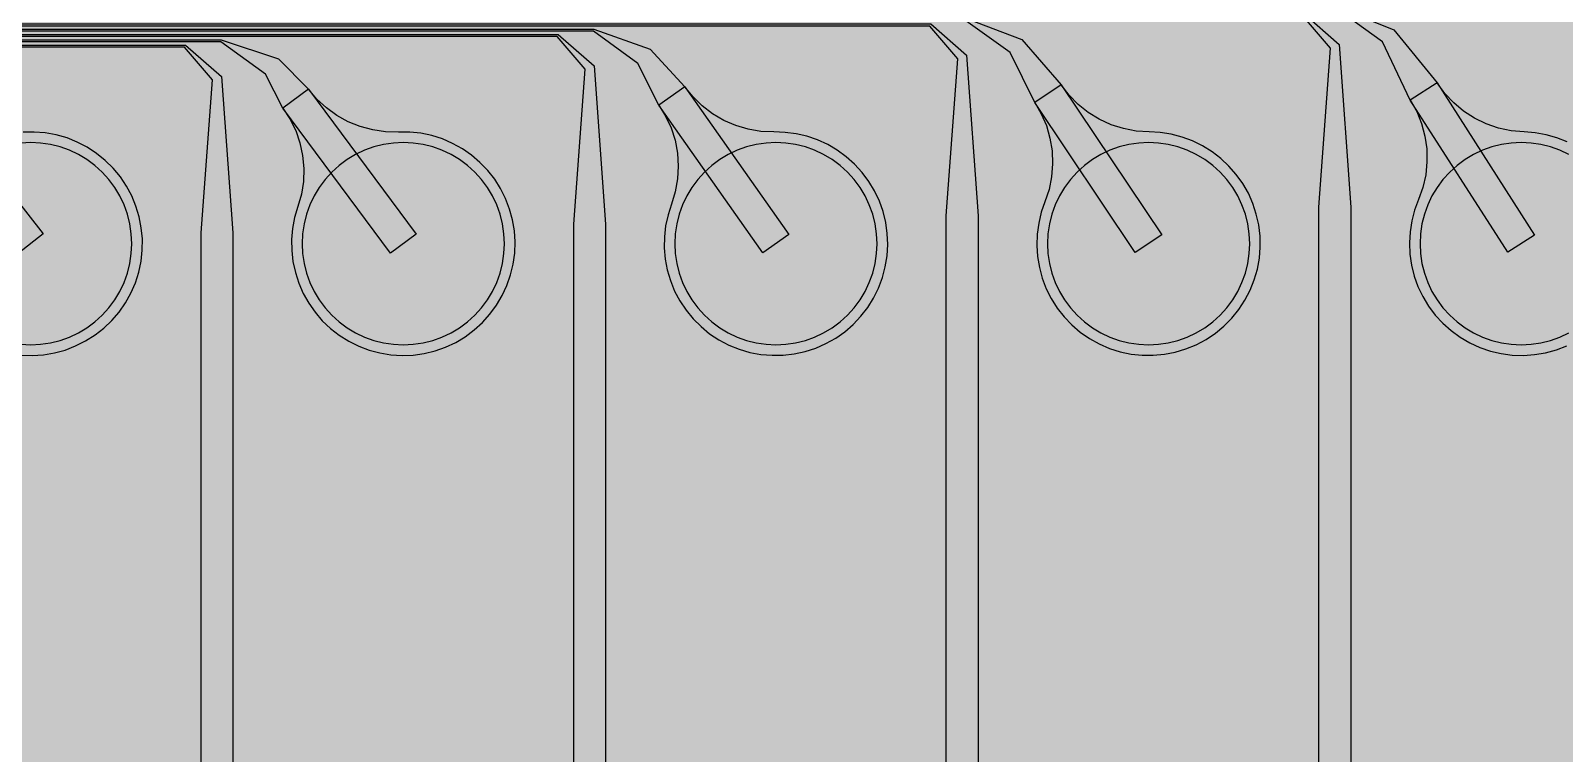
# Model space of a CAD drawing. Header units: metres. Extents: x -7240 to 10960, y -29667 to 1823.
# Drawn here: x -2627 to -1187, y -24631 to -23952 of the extents above; entities that cross this region are included whole.
import ezdxf

# ---------------------------------------------------------------- set-up
doc = ezdxf.new("R2010")
doc.units = ezdxf.units.M
for name, color, linetype in [('Metal1', 4, 'CONTINUOUS'), ('Polyimide', 7, 'CONTINUOUS'), ('Polyimide_Negative', 5, 'CONTINUOUS')]:
    doc.layers.add(name, color=color, linetype=linetype)

msp = doc.modelspace()

# ---------------------------------------------------------------- hatches: boundary and pattern name
at = {"layer": 'Polyimide'}
msp.add_hatch(color=7, dxfattribs=at).paths.add_polyline_path([(4088.5, -11806.9), (4098.7, -11851.2), (4115.6, -11893.5), (4138.6, -11932.7), (4167.4, -11968), (4201.1, -11998.5), (4239, -12023.6), (4280.3, -12042.7), (4349.2, -12073.7), (4413.2, -12113.8), (4471.3, -12162), (4522.3, -12217.7), (4565.4, -12279.7), (4599.7, -12346.9), (4624.7, -12418.2), (4639.9, -12492.2), (4645, -12567.5), (4639.9, -12642.8), (4624.7, -12716.8), (4599.7, -12788.1), (4565.4, -12855.3), (4522.3, -12917.3), (4471.3, -12973), (4413.2, -13021.2), (4349.2, -13061.3), (4280.3, -13092.3), (4239, -13111.4), (4201.1, -13136.5), (4167.4, -13167), (4138.6, -13202.3), (4115.6, -13241.5), (4098.7, -13283.8), (4088.5, -13328.1), (4085, -13373.5), (4085, -13567.5), (4099.4, -13861.6), (4142.6, -14152.8), (4214.2, -14438.4), (4313.4, -14715.5), (4439.2, -14981.7), (4590.6, -15234.2), (4766, -15470.7), (4963.7, -15688.8), (5181.8, -15886.5), (5418.3, -16061.9), (5670.8, -16213.3), (5936.9, -16339.1), (6214.1, -16438.3), (6499.7, -16509.9), (6790.9, -16553.1), (7085, -16567.5), (9960.4, -16567.5), (10038.8, -16571.4), (10116.4, -16582.9), (10192.6, -16601.9), (10266.5, -16628.4), (10337.5, -16662), (10404.8, -16702.3), (10467.9, -16749.1), (10526.1, -16801.8), (10578.8, -16860), (10625.6, -16923), (10665.9, -16990.4), (10699.5, -17061.4), (10725.9, -17135.3), (10745, -17211.4), (10756.5, -17289.1), (10760.4, -17367.5), (10760.4, -21957.3), (10721.6, -22012.9), (10686, -22070.6), (10653.6, -22130.1), (10624.5, -22191.4), (10598.9, -22254.2), (10576.8, -22318.2), (10558.3, -22383.5), (10543.4, -22449.6), (10532.2, -22516.5), (10524.7, -22583.8), (10521, -22651.5), (10521, -22719.3), (10524.7, -22787), (10532.2, -22854.4), (10543.4, -22921.2), (10558.3, -22987.4), (10576.8, -23052.6), (10598.9, -23116.7), (10624.5, -23179.5), (10653.6, -23240.7), (10686, -23300.3), (10721.6, -23357.9), (10760.4, -23413.5), (10760.4, -28667.5), (10756.5, -28745.9), (10745, -28823.6), (10725.9, -28899.7), (10699.5, -28973.6), (10665.9, -29044.6), (10625.6, -29112), (10578.8, -29175), (10526.1, -29233.2), (10467.9, -29285.9), (10404.8, -29332.7), (10337.5, -29373), (10266.5, -29406.6), (10192.6, -29433.1), (10116.4, -29452.1), (10038.8, -29463.6), (9960.4, -29467.5), (-6239.6, -29467.5), (-6318, -29463.6), (-6395.7, -29452.1), (-6471.9, -29433.1), (-6545.8, -29406.6), (-6616.7, -29373), (-6684.1, -29332.7), (-6747.1, -29285.9), (-6805.3, -29233.2), (-6858, -29175), (-6904.8, -29112), (-6945.2, -29044.6), (-6978.7, -28973.6), (-7005.2, -28899.7), (-7024.3, -28823.6), (-7035.8, -28745.9), (-7039.6, -28667.5), (-7039.6, -23426.3), (-6999.4, -23370.1), (-6962.3, -23311.6), (-6928.7, -23251.2), (-6898.5, -23189), (-6871.8, -23125.1), (-6848.8, -23059.9), (-6829.5, -22993.4), (-6814, -22926), (-6802.4, -22857.8), (-6794.6, -22789.1), (-6790.7, -22720), (-6790.7, -22650.8), (-6794.6, -22581.8), (-6802.4, -22513), (-6814, -22444.8), (-6829.5, -22377.4), (-6848.8, -22311), (-6871.8, -22245.7), (-6898.5, -22181.9), (-6928.7, -22119.7), (-6962.3, -22059.2), (-6999.4, -22000.8), (-7039.6, -21944.5), (-7039.6, -17367.5), (-7035.8, -17289.1), (-7024.3, -17211.4), (-7005.2, -17135.3), (-6978.7, -17061.4), (-6945.2, -16990.4), (-6904.8, -16923), (-6858, -16860), (-6805.3, -16801.8), (-6747.1, -16749.1), (-6684.1, -16702.3), (-6616.7, -16662), (-6545.8, -16628.4), (-6471.9, -16601.9), (-6395.7, -16582.9), (-6318, -16571.4), (-6239.6, -16567.5), (-3334, -16567.5), (-3039.9, -16553.1), (-2748.7, -16509.9), (-2463.1, -16438.3), (-2185.9, -16339.1), (-1919.8, -16213.3), (-1667.3, -16061.9), (-1430.8, -15886.5), (-1212.7, -15688.8), (-1015, -15470.7), (-839.6, -15234.2), (-688.2, -14981.7), (-562.4, -14715.5), (-463.2, -14438.4), (-391.6, -14152.8), (-348.4, -13861.6), (-334, -13567.5), (-334, -13373.5), (-337.5, -13328.1), (-347.7, -13283.8), (-364.6, -13241.5), (-387.6, -13202.3), (-416.4, -13167), (-450.1, -13136.5), (-488, -13111.4), (-529.3, -13092.3), (-529.3, -13092.3), (-598.2, -13061.3), (-662.2, -13021.2), (-720.3, -12973), (-771.3, -12917.3), (-814.4, -12855.3), (-848.7, -12788.1), (-873.7, -12716.8), (-888.9, -12642.8), (-894, -12567.5), (-888.9, -12492.2), (-873.7, -12418.2), (-848.7, -12346.9), (-814.4, -12279.7), (-771.3, -12217.7), (-720.3, -12162), (-662.2, -12113.8), (-598.2, -12073.7), (-529.3, -12042.7), (-488, -12023.6), (-450.1, -11998.5), (-416.4, -11968), (-387.6, -11932.7), (-364.6, -11893.5), (-347.7, -11851.2), (-337.5, -11806.9), (-334, -11761.5), (-334, -11074.3), (-337.5, -11028.9), (-347.7, -10984.6), (-364.6, -10942.4), (-387.6, -10903.1), (-416.4, -10867.8), (-450.1, -10837.3), (-488, -10812.2), (-529.3, -10793.2), (-529.3, -10793.2), (-598.2, -10762.1), (-662.2, -10722.1), (-720.3, -10673.8), (-771.3, -10618.1), (-814.4, -10556.1), (-848.7, -10488.9), (-873.7, -10417.6), (-888.9, -10343.7), (-894, -10268.3), (-888.9, -10193), (-873.7, -10119), (-848.7, -10047.8), (-814.4, -9980.5), (-771.3, -9918.5), (-720.3, -9862.9), (-662.2, -9814.6), (-598.2, -9774.6), (-529.3, -9743.5), (-488, -9724.5), (-450.1, -9699.4), (-416.4, -9668.8), (-387.6, -9633.5), (-364.6, -9594.3), (-347.7, -9552), (-337.5, -9507.7), (-334, -9462.4), (-334, -8775.1), (-337.5, -8729.8), (-347.7, -8685.5), (-364.6, -8643.2), (-387.6, -8604), (-416.4, -8568.7), (-450.1, -8538.1), (-488, -8513), (-529.3, -8494), (-529.3, -8494), (-598.2, -8462.9), (-662.2, -8422.9), (-720.3, -8374.6), (-771.3, -8319), (-814.4, -8257), (-848.7, -8189.7), (-873.7, -8118.5), (-888.9, -8044.5), (-894, -7969.2), (-888.9, -7893.8), (-873.7, -7819.9), (-848.7, -7748.6), (-814.4, -7681.4), (-771.3, -7619.4), (-720.3, -7563.7), (-662.2, -7515.4), (-598.2, -7475.4), (-529.3, -7444.3), (-529.3, -7444.3), (-488, -7425.3), (-450.1, -7400.2), (-416.4, -7369.7), (-387.6, -7334.4), (-364.6, -7295.1), (-347.7, -7252.9), (-337.5, -7208.6), (-334, -7163.2), (-334, -6476), (-337.5, -6430.6), (-347.7, -6386.3), (-364.6, -6344), (-387.6, -6304.8), (-416.4, -6269.5), (-450.1, -6239), (-488, -6213.9), (-529.3, -6194.8), (-529.3, -6194.8), (-598.2, -6163.8), (-662.2, -6123.7), (-720.3, -6075.5), (-771.3, -6019.8), (-814.4, -5957.8), (-848.7, -5890.6), (-873.7, -5819.3), (-888.9, -5745.3), (-894, -5670), (-888.9, -5594.7), (-873.7, -5520.7), (-848.7, -5449.4), (-814.4, -5382.2), (-771.3, -5320.2), (-720.3, -5264.5), (-662.2, -5216.3), (-598.2, -5176.2), (-529.3, -5145.2), (-529.3, -5145.2), (-488, -5126.1), (-450.1, -5101), (-416.4, -5070.5), (-387.6, -5035.2), (-364.6, -4996), (-347.7, -4953.7), (-337.5, -4909.4), (-334, -4864), (-334, 380), (-334, 1522.5), (-289, 1522.5), (-288.8, 1515.6), (-288.1, 1508.8), (-287, 1502), (-285.4, 1495.3), (-283.4, 1488.7), (-281, 1482.3), (-278.2, 1476.1), (-274.9, 1470), (-271.3, 1464.2), (-267.3, 1458.6), (-262.9, 1453.3), (-258.2, 1448.3), (-253.2, 1443.6), (-247.9, 1439.2), (-242.3, 1435.2), (-236.5, 1431.6), (-230.4, 1428.3), (-224.2, 1425.5), (-217.8, 1423.1), (-211.2, 1421.1), (-204.5, 1419.5), (-197.7, 1418.4), (-190.9, 1417.7), (-184, 1417.5), (-177.1, 1417.7), (-170.3, 1418.4), (-163.5, 1419.5), (-156.8, 1421.1), (-150.2, 1423.1), (-143.8, 1425.5), (-137.6, 1428.3), (-131.5, 1431.6), (-125.7, 1435.2), (-120.1, 1439.2), (-114.8, 1443.6), (-109.8, 1448.3), (-105.1, 1453.3), (-100.7, 1458.6), (-96.7, 1464.2), (-93.1, 1470), (-89.8, 1476.1), (-87, 1482.3), (-84.6, 1488.7), (-82.6, 1495.3), (-81, 1502), (-79.9, 1508.8), (-79.2, 1515.6), (-79, 1522.5), (1786, 1522.5), (3835, 1522.5), (3835.2, 1529), (3835.9, 1535.6), (3836.9, 1542), (3838.4, 1548.4), (3840.3, 1554.6), (3842.6, 1560.8), (3845.3, 1566.7), (3848.4, 1572.5), (3851.9, 1578.1), (3855.7, 1583.4), (3859.8, 1588.4), (3864.3, 1593.2), (3869.1, 1597.7), (3874.1, 1601.8), (3879.4, 1605.6), (3885, 1609.1), (3890.8, 1612.2), (3896.7, 1614.9), (3902.9, 1617.2), (3909.1, 1619.1), (3915.5, 1620.6), (3921.9, 1621.6), (3928.5, 1622.3), (3935, 1622.5), (3941.5, 1622.3), (3948.1, 1621.6), (3954.5, 1620.6), (3960.9, 1619.1), (3967.1, 1617.2), (3973.3, 1614.9), (3979.2, 1612.2), (3985, 1609.1), (3990.6, 1605.6), (3995.9, 1601.8), (4000.9, 1597.7), (4005.7, 1593.2), (4010.2, 1588.4), (4014.3, 1583.4), (4018.1, 1578.1), (4021.6, 1572.5), (4024.7, 1566.7), (4027.4, 1560.8), (4029.7, 1554.6), (4031.6, 1548.4), (4033.1, 1542), (4034.1, 1535.6), (4034.8, 1529), (4035, 1522.5), (4085, 1522.5), (4085, 380), (4085, 330), (4085, -4864), (4088.5, -4909.4), (4098.7, -4953.7), (4115.6, -4996), (4138.6, -5035.2), (4167.4, -5070.5), (4201.1, -5101), (4239, -5126.1), (4280.3, -5145.2), (4280.3, -5145.2), (4349.2, -5176.2), (4413.2, -5216.3), (4471.3, -5264.5), (4522.3, -5320.2), (4565.4, -5382.2), (4599.7, -5449.4), (4624.7, -5520.7), (4639.9, -5594.7), (4645, -5670), (4639.9, -5745.3), (4624.7, -5819.3), (4599.7, -5890.6), (4565.4, -5957.8), (4522.3, -6019.8), (4471.3, -6075.5), (4413.2, -6123.7), (4349.2, -6163.8), (4280.3, -6194.8), (4239, -6213.9), (4201.1, -6239), (4167.4, -6269.5), (4138.6, -6304.8), (4115.6, -6344), (4098.7, -6386.3), (4088.5, -6430.6), (4085, -6476), (4085, -11761.5), (4088.5, -11806.9)])

# ---------------------------------------------------------------- linework, layer by layer
at = {"layer": 'Metal1'}
for points in [[(1338.9, -18191.7), (1338.9, -25177.9), (1308.3, -25208.5), (-5837.5, -25208.5), (-5868.1, -25177.9), (-5868.1, -23961.6), (-5837.5, -23931), (-1398.1, -23931), (-1346.9, -23951.7), (-1306, -24001.5), (-1214.5, -24144.4), (-1239.8, -24160.6), (-1331.3, -24017.7), (-1357.4, -23962.9), (-1398.6, -23933), (-5836.7, -23933), (-5866.1, -23962.4), (-5866.1, -25177.1), (-5836.7, -25206.5), (1307.5, -25206.5), (1336.9, -25177.1), (1336.9, -18191.7)], [(1333.9, -18191.7), (1333.9, -25172.9), (1303.3, -25203.5), (-5832.5, -25203.5), (-5863.1, -25172.9), (-5863.1, -23966.6), (-5832.5, -23936), (-1431.7, -23936), (-1398.1, -23965.3), (-1387.1, -24118.2), (-1387.1, -24892.5), (-1417.1, -24892.5), (-1417.1, -24118.2), (-1406.2, -23968.7), (-1432.5, -23938), (-5831.7, -23938), (-5861.1, -23967.4), (-5861.1, -25172.1), (-5831.7, -25201.5), (1302.5, -25201.5), (1331.9, -25172.1), (1331.9, -18191.7)], [(1328.9, -18191.7), (1328.9, -25167.9), (1298.3, -25198.5), (-5827.5, -25198.5), (-5858.1, -25167.9), (-5858.1, -23971.6), (-5827.5, -23941), (-1748.1, -23941), (-1696.1, -23960.8), (-1659.2, -24003.2), (-1564.7, -24144.1), (-1589.6, -24160.9), (-1684.1, -24019.9), (-1707.1, -23973), (-1748.6, -23943), (-5826.7, -23943), (-5856.1, -23972.4), (-5856.1, -25167.1), (-5826.7, -25196.5), (1297.5, -25196.5), (1326.9, -25167.1), (1326.9, -18191.7)], [(1323.9, -18191.7), (1323.9, -25162.9), (1293.3, -25193.5), (-5822.5, -25193.5), (-5853.1, -25162.9), (-5853.1, -23976.6), (-5822.5, -23946), (-1781.7, -23946), (-1748, -23975.3), (-1737.1, -24126.2), (-1737.1, -24892.5), (-1767.1, -24892.5), (-1767.1, -24126.2), (-1756.2, -23978.7), (-1782.5, -23948), (-5821.7, -23948), (-5851.1, -23977.4), (-5851.1, -25162.1), (-5821.7, -25191.5), (1292.5, -25191.5), (1321.9, -25162.1), (1321.9, -18191.7)], [(1318.9, -18191.7), (1318.9, -25157.9), (1288.3, -25188.5), (-5817.5, -25188.5), (-5848.1, -25157.9), (-5848.1, -23981.6), (-5817.5, -23951), (-2098.1, -23951), (-2045.3, -23969.9), (-2012.6, -24005.1), (-1914.9, -24143.9), (-1939.4, -24161.1), (-2037.1, -24022.4), (-2056.9, -23983.2), (-2098.6, -23953), (-5816.7, -23953), (-5846.1, -23982.4), (-5846.1, -25157.1), (-5816.7, -25186.5), (1287.5, -25186.5), (1316.9, -25157.1), (1316.9, -18191.7)], [(1313.9, -18191.7), (1313.9, -25152.9), (1283.3, -25183.5), (-5812.5, -25183.5), (-5843.1, -25152.9), (-5843.1, -23986.6), (-5812.5, -23956), (-2131.7, -23956), (-2098, -23985.3), (-2087.1, -24134.2), (-2087.1, -24892.5), (-2117.1, -24892.5), (-2117.1, -24134.2), (-2106.3, -23988.7), (-2132.5, -23958), (-5811.7, -23958), (-5841.1, -23987.4), (-5841.1, -25152.1), (-5811.7, -25181.5), (1282.5, -25181.5), (1311.9, -25152.1), (1311.9, -18191.7)], [(1308.9, -18191.7), (1308.9, -25147.9), (1278.3, -25178.5), (-5807.5, -25178.5), (-5838.1, -25147.9), (-5838.1, -23991.6), (-5807.5, -23961), (-2448.1, -23961), (-2394.4, -23978.8), (-2366.1, -24007.2), (-2265.1, -24143.6), (-2289.2, -24161.4), (-2390.2, -24025.1), (-2406.6, -23993.4), (-2448.6, -23963), (-5806.7, -23963), (-5836.1, -23992.4), (-5836.1, -25147.1), (-5806.7, -25176.5), (1277.5, -25176.5), (1306.9, -25147.1), (1306.9, -18191.7)], [(1303.9, -18191.7), (1303.9, -25142.9), (1273.3, -25173.5), (-5802.5, -25173.5), (-5833.1, -25142.9), (-5833.1, -23996.6), (-5802.5, -23966), (-2481.7, -23966), (-2448, -23995.3), (-2437.1, -24142.2), (-2437.1, -24892.5), (-2467.1, -24892.5), (-2467.1, -24142.2), (-2456.3, -23998.7), (-2482.5, -23968), (-5801.7, -23968), (-5831.1, -23997.4), (-5831.1, -25142.1), (-5801.7, -25171.5), (1272.5, -25171.5), (1301.9, -25142.1), (1301.9, -18191.7)], [(1298.9, -18191.7), (1298.9, -25137.9), (1268.3, -25168.5), (-5797.5, -25168.5), (-5828.1, -25137.9), (-5828.1, -24001.6), (-5797.5, -23971), (-2798.1, -23971), (-2743.4, -23987.6), (-2719.9, -24009.6), (-2615.3, -24143.3), (-2638.9, -24161.7), (-2743.5, -24028.1), (-2756.3, -24003.6), (-2798.6, -23973), (-5796.7, -23973), (-5826.1, -24002.4), (-5826.1, -25137.1), (-5796.7, -25166.5), (1267.5, -25166.5), (1296.9, -25137.1), (1296.9, -18191.7)], [(-1183.8, -24056.9), (-1193.5, -24053), (-1203.6, -24050.2), (-1214, -24048.3), (-1224.4, -24047.5), (-1236.5, -24046.5), (-1248.5, -24044), (-1260, -24040), (-1270.9, -24034.7), (-1281.2, -24028), (-1290.5, -24020.2), (-1298.8, -24011.3), (-1306, -24001.5), (-1331.3, -24017.7), (-1331.3, -24017.7), (-1325.3, -24028.3), (-1320.8, -24039.6), (-1317.6, -24051.4), (-1315.8, -24063.4), (-1315.6, -24075.6), (-1316.8, -24087.7), (-1319.5, -24099.6), (-1323.6, -24111.1), (-1327.3, -24120.9), (-1329.9, -24131), (-1331.5, -24141.4), (-1332.1, -24151.8), (-1331.7, -24162.3), (-1330.2, -24172.7), (-1327.6, -24182.9), (-1324.1, -24192.7), (-1319.6, -24202.2), (-1314.2, -24211.2), (-1307.9, -24219.6), (-1300.8, -24227.3), (-1293, -24234.2), (-1284.5, -24240.4), (-1275.5, -24245.7), (-1266, -24250.1), (-1256, -24253.4), (-1245.8, -24255.8), (-1235.5, -24257.2), (-1225, -24257.5), (-1214.5, -24256.7), (-1204.2, -24255), (-1194.1, -24252.2), (-1184.3, -24248.4)], [(-2636, -24257.1), (-2625.6, -24257.5), (-2615.1, -24256.8), (-2604.8, -24255.1), (-2594.7, -24252.4), (-2584.9, -24248.6), (-2575.5, -24243.9), (-2566.6, -24238.3), (-2558.4, -24231.9), (-2550.8, -24224.6), (-2544, -24216.7), (-2538, -24208), (-2532.9, -24198.9), (-2528.8, -24189.3), (-2525.6, -24179.3), (-2523.4, -24169), (-2522.3, -24158.6), (-2522.2, -24148.1), (-2523.2, -24137.7), (-2525.2, -24127.4), (-2528.2, -24117.4), (-2532.2, -24107.7), (-2537.1, -24098.4), (-2542.9, -24089.7), (-2549.6, -24081.7), (-2557.1, -24074.3), (-2565.2, -24067.7), (-2574, -24061.9), (-2583.3, -24057.1), (-2593, -24053.2), (-2603.1, -24050.3), (-2613.4, -24048.4), (-2623.8, -24047.6), (-2634.3, -24047.7)]]:
    msp.add_lwpolyline(points, dxfattribs=at)
for points in [[(-2390.2, -24025.1), (-2383.6, -24035.3), (-2378.2, -24046.3), (-2374.3, -24057.8), (-2371.7, -24069.7), (-2370.6, -24081.8), (-2371, -24094), (-2372.9, -24106), (-2376.2, -24117.7), (-2379.2, -24127.8), (-2381.1, -24138.1), (-2382, -24148.5), (-2381.9, -24159), (-2380.8, -24169.4), (-2378.5, -24179.7), (-2375.3, -24189.6), (-2371.1, -24199.2), (-2366, -24208.4), (-2360, -24217), (-2353.2, -24224.9), (-2345.6, -24232.1), (-2337.3, -24238.6), (-2328.4, -24244.1), (-2319, -24248.8), (-2309.2, -24252.5), (-2299.1, -24255.2), (-2288.7, -24256.9), (-2278.3, -24257.5), (-2267.8, -24257.1), (-2257.4, -24255.6), (-2247.3, -24253.2), (-2237.4, -24249.7), (-2227.9, -24245.2), (-2218.9, -24239.9), (-2210.5, -24233.6), (-2202.7, -24226.6), (-2195.7, -24218.8), (-2189.5, -24210.3), (-2184.2, -24201.3), (-2179.8, -24191.8), (-2176.3, -24181.9), (-2173.9, -24171.7), (-2172.5, -24161.3), (-2172.1, -24150.9), (-2172.8, -24140.4), (-2174.5, -24130.1), (-2177.3, -24120), (-2181, -24110.2), (-2185.7, -24100.8), (-2191.3, -24091.9), (-2197.8, -24083.7), (-2205.1, -24076.1), (-2213, -24069.3), (-2221.6, -24063.4), (-2230.8, -24058.3), (-2240.4, -24054.1), (-2250.4, -24051), (-2260.7, -24048.8), (-2271.1, -24047.7), (-2281.6, -24047.6), (-2293.7, -24047.4), (-2305.8, -24045.7), (-2317.6, -24042.5), (-2328.9, -24037.9), (-2339.5, -24032), (-2349.4, -24024.9), (-2358.3, -24016.6), (-2366.1, -24007.2), (-2390.2, -24025.1)], [(-2037.1, -24022.4), (-2030.7, -24032.8), (-2025.6, -24043.8), (-2021.9, -24055.4), (-2019.7, -24067.4), (-2018.9, -24079.6), (-2019.6, -24091.7), (-2021.7, -24103.7), (-2025.3, -24115.4), (-2028.5, -24125.3), (-2030.8, -24135.6), (-2031.9, -24146), (-2032.1, -24156.5), (-2031.1, -24166.9), (-2029.2, -24177.2), (-2026.2, -24187.2), (-2022.3, -24197), (-2017.3, -24206.2), (-2011.5, -24214.9), (-2004.9, -24223), (-1997.5, -24230.4), (-1989.4, -24237.1), (-1980.6, -24242.8), (-1971.3, -24247.7), (-1961.6, -24251.7), (-1951.6, -24254.6), (-1941.3, -24256.5), (-1930.8, -24257.4), (-1920.4, -24257.3), (-1909.9, -24256.1), (-1899.7, -24253.9), (-1889.7, -24250.6), (-1880.1, -24246.4), (-1871, -24241.3), (-1862.5, -24235.2), (-1854.5, -24228.4), (-1847.3, -24220.7), (-1840.9, -24212.5), (-1835.4, -24203.6), (-1830.7, -24194.2), (-1827.1, -24184.4), (-1824.4, -24174.2), (-1822.7, -24163.9), (-1822.1, -24153.4), (-1822.6, -24142.9), (-1824, -24132.6), (-1826.5, -24122.4), (-1830, -24112.5), (-1834.5, -24103), (-1839.9, -24094), (-1846.2, -24085.6), (-1853.2, -24077.9), (-1861, -24070.9), (-1869.5, -24064.7), (-1878.5, -24059.4), (-1888, -24055), (-1898, -24051.6), (-1908.2, -24049.2), (-1918.5, -24047.9), (-1929, -24047.5), (-1941.2, -24047), (-1953.2, -24045), (-1964.9, -24041.6), (-1976.1, -24036.7), (-1986.6, -24030.5), (-1996.3, -24023.1), (-2005, -24014.6), (-2012.6, -24005.1), (-2037.1, -24022.4)], [(-1684.1, -24019.9), (-1678, -24030.4), (-1673.1, -24041.6), (-1669.7, -24053.3), (-1667.7, -24065.3), (-1667.2, -24077.5), (-1668.2, -24089.6), (-1670.6, -24101.6), (-1674.5, -24113.1), (-1677.9, -24123), (-1680.3, -24133.2), (-1681.7, -24143.6), (-1682.1, -24154.1), (-1681.4, -24164.5), (-1679.7, -24174.9), (-1677, -24185), (-1673.2, -24194.8), (-1668.5, -24204.1), (-1662.9, -24213), (-1656.5, -24221.3), (-1649.2, -24228.8), (-1641.3, -24235.6), (-1632.7, -24241.6), (-1623.5, -24246.7), (-1613.9, -24250.9), (-1603.9, -24254), (-1593.6, -24256.2), (-1583.2, -24257.3), (-1572.7, -24257.4), (-1562.3, -24256.4), (-1552, -24254.5), (-1542, -24251.4), (-1532.3, -24247.4), (-1523.1, -24242.5), (-1514.4, -24236.7), (-1506.3, -24230), (-1498.9, -24222.5), (-1492.3, -24214.4), (-1486.6, -24205.6), (-1481.7, -24196.3), (-1477.8, -24186.6), (-1474.9, -24176.5), (-1473, -24166.2), (-1472.2, -24155.8), (-1472.4, -24145.3), (-1473.6, -24134.9), (-1475.9, -24124.7), (-1479.2, -24114.7), (-1483.4, -24105.1), (-1488.6, -24096), (-1494.7, -24087.5), (-1501.6, -24079.6), (-1509.2, -24072.4), (-1517.5, -24066.1), (-1526.4, -24060.6), (-1535.8, -24056), (-1545.7, -24052.3), (-1555.8, -24049.7), (-1566.2, -24048.1), (-1576.6, -24047.5), (-1588.8, -24046.7), (-1600.8, -24044.4), (-1612.4, -24040.7), (-1623.4, -24035.6), (-1633.8, -24029.2), (-1643.3, -24021.6), (-1651.8, -24012.9), (-1659.2, -24003.2), (-1684.1, -24019.9)]]:
    msp.add_lwpolyline(points, close=True, dxfattribs=at)
at = {"layer": 'Polyimide_Negative'}
for points in [[(-2636.4, -24247), (-2627.1, -24247.5), (-2617.8, -24247), (-2608.6, -24245.7), (-2599.5, -24243.4), (-2590.8, -24240.3), (-2582.3, -24236.3), (-2574.3, -24231.5), (-2566.9, -24225.9), (-2559.9, -24219.7), (-2553.7, -24212.8), (-2548.1, -24205.3), (-2543.3, -24197.3), (-2539.4, -24188.9), (-2536.2, -24180.1), (-2534, -24171), (-2532.6, -24161.8), (-2532.1, -24152.5), (-2532.1, -24152.5), (-2532.6, -24143.2), (-2534, -24134), (-2536.2, -24124.9), (-2539.4, -24116.1), (-2543.3, -24107.7), (-2548.1, -24099.7), (-2553.7, -24092.2), (-2559.9, -24085.3), (-2566.9, -24079.1), (-2574.3, -24073.5), (-2582.3, -24068.7), (-2590.8, -24064.7), (-2599.5, -24061.6), (-2608.6, -24059.3), (-2617.8, -24058), (-2627.1, -24057.5), (-2636.4, -24058)], [(-1182.3, -24068.7), (-1190.8, -24064.7), (-1199.5, -24061.6), (-1208.6, -24059.3), (-1217.8, -24058), (-1227.1, -24057.5), (-1236.4, -24058), (-1245.7, -24059.3), (-1254.7, -24061.6), (-1263.5, -24064.7), (-1271.9, -24068.7), (-1279.9, -24073.5), (-1287.4, -24079.1), (-1294.3, -24085.3), (-1300.6, -24092.2), (-1306.1, -24099.7), (-1310.9, -24107.7), (-1314.9, -24116.1), (-1318, -24124.9), (-1320.3, -24134), (-1321.7, -24143.2), (-1322.1, -24152.5), (-1321.7, -24161.8), (-1320.3, -24171), (-1318, -24180.1), (-1314.9, -24188.9), (-1310.9, -24197.3), (-1306.1, -24205.3), (-1300.6, -24212.8), (-1294.3, -24219.7), (-1287.4, -24225.9), (-1279.9, -24231.5), (-1271.9, -24236.3), (-1263.5, -24240.3), (-1254.7, -24243.4), (-1245.7, -24245.7), (-1236.4, -24247), (-1227.1, -24247.5), (-1217.8, -24247), (-1208.6, -24245.7), (-1199.5, -24243.4), (-1190.8, -24240.3), (-1182.3, -24236.3)]]:
    msp.add_lwpolyline(points, dxfattribs=at)
for points in [[(-2182.1, -24152.5), (-2182.6, -24143.2), (-2184, -24134), (-2186.2, -24124.9), (-2189.4, -24116.1), (-2193.3, -24107.7), (-2198.1, -24099.7), (-2203.7, -24092.2), (-2209.9, -24085.3), (-2216.9, -24079.1), (-2224.3, -24073.5), (-2232.3, -24068.7), (-2240.8, -24064.7), (-2249.5, -24061.6), (-2258.6, -24059.3), (-2267.8, -24058), (-2277.1, -24057.5), (-2286.4, -24058), (-2295.7, -24059.3), (-2304.7, -24061.6), (-2313.5, -24064.7), (-2321.9, -24068.7), (-2329.9, -24073.5), (-2337.4, -24079.1), (-2344.3, -24085.3), (-2350.6, -24092.2), (-2356.1, -24099.7), (-2360.9, -24107.7), (-2364.9, -24116.1), (-2368, -24124.9), (-2370.3, -24134), (-2371.7, -24143.2), (-2372.1, -24152.5), (-2371.7, -24161.8), (-2370.3, -24171), (-2368, -24180.1), (-2364.9, -24188.9), (-2360.9, -24197.3), (-2356.1, -24205.3), (-2350.6, -24212.8), (-2344.3, -24219.7), (-2337.4, -24225.9), (-2329.9, -24231.5), (-2321.9, -24236.3), (-2313.5, -24240.3), (-2304.7, -24243.4), (-2295.7, -24245.7), (-2286.4, -24247), (-2277.1, -24247.5), (-2267.8, -24247), (-2258.6, -24245.7), (-2249.5, -24243.4), (-2240.8, -24240.3), (-2232.3, -24236.3), (-2224.3, -24231.5), (-2216.9, -24225.9), (-2209.9, -24219.7), (-2203.7, -24212.8), (-2198.1, -24205.3), (-2193.3, -24197.3), (-2189.4, -24188.9), (-2186.2, -24180.1), (-2184, -24171), (-2182.6, -24161.8), (-2182.1, -24152.5)], [(-1832.1, -24152.5), (-1832.6, -24143.2), (-1834, -24134), (-1836.2, -24124.9), (-1839.4, -24116.1), (-1843.3, -24107.7), (-1848.1, -24099.7), (-1853.7, -24092.2), (-1859.9, -24085.3), (-1866.9, -24079.1), (-1874.3, -24073.5), (-1882.3, -24068.7), (-1890.8, -24064.7), (-1899.5, -24061.6), (-1908.6, -24059.3), (-1917.8, -24058), (-1927.1, -24057.5), (-1936.4, -24058), (-1945.7, -24059.3), (-1954.7, -24061.6), (-1963.5, -24064.7), (-1971.9, -24068.7), (-1979.9, -24073.5), (-1987.4, -24079.1), (-1994.3, -24085.3), (-2000.6, -24092.2), (-2006.1, -24099.7), (-2010.9, -24107.7), (-2014.9, -24116.1), (-2018, -24124.9), (-2020.3, -24134), (-2021.7, -24143.2), (-2022.1, -24152.5), (-2021.7, -24161.8), (-2020.3, -24171), (-2018, -24180.1), (-2014.9, -24188.9), (-2010.9, -24197.3), (-2006.1, -24205.3), (-2000.6, -24212.8), (-1994.3, -24219.7), (-1987.4, -24225.9), (-1979.9, -24231.5), (-1971.9, -24236.3), (-1963.5, -24240.3), (-1954.7, -24243.4), (-1945.7, -24245.7), (-1936.4, -24247), (-1927.1, -24247.5), (-1917.8, -24247), (-1908.6, -24245.7), (-1899.5, -24243.4), (-1890.8, -24240.3), (-1882.3, -24236.3), (-1874.3, -24231.5), (-1866.9, -24225.9), (-1859.9, -24219.7), (-1853.7, -24212.8), (-1848.1, -24205.3), (-1843.3, -24197.3), (-1839.4, -24188.9), (-1836.2, -24180.1), (-1834, -24171), (-1832.6, -24161.8), (-1832.1, -24152.5)], [(-1482.1, -24152.5), (-1482.6, -24143.2), (-1484, -24134), (-1486.2, -24124.9), (-1489.4, -24116.1), (-1493.3, -24107.7), (-1498.1, -24099.7), (-1503.7, -24092.2), (-1509.9, -24085.3), (-1516.9, -24079.1), (-1524.3, -24073.5), (-1532.3, -24068.7), (-1540.8, -24064.7), (-1549.5, -24061.6), (-1558.6, -24059.3), (-1567.8, -24058), (-1577.1, -24057.5), (-1586.4, -24058), (-1595.7, -24059.3), (-1604.7, -24061.6), (-1613.5, -24064.7), (-1621.9, -24068.7), (-1629.9, -24073.5), (-1637.4, -24079.1), (-1644.3, -24085.3), (-1650.6, -24092.2), (-1656.1, -24099.7), (-1660.9, -24107.7), (-1664.9, -24116.1), (-1668, -24124.9), (-1670.3, -24134), (-1671.7, -24143.2), (-1672.1, -24152.5), (-1671.7, -24161.8), (-1670.3, -24171), (-1668, -24180.1), (-1664.9, -24188.9), (-1660.9, -24197.3), (-1656.1, -24205.3), (-1650.6, -24212.8), (-1644.3, -24219.7), (-1637.4, -24225.9), (-1629.9, -24231.5), (-1621.9, -24236.3), (-1613.5, -24240.3), (-1604.7, -24243.4), (-1595.7, -24245.7), (-1586.4, -24247), (-1577.1, -24247.5), (-1567.8, -24247), (-1558.6, -24245.7), (-1549.5, -24243.4), (-1540.8, -24240.3), (-1532.3, -24236.3), (-1524.3, -24231.5), (-1516.9, -24225.9), (-1509.9, -24219.7), (-1503.7, -24212.8), (-1498.1, -24205.3), (-1493.3, -24197.3), (-1489.4, -24188.9), (-1486.2, -24180.1), (-1484, -24171), (-1482.6, -24161.8), (-1482.1, -24152.5)]]:
    msp.add_lwpolyline(points, close=True, dxfattribs=at)

doc.saveas('drawing.dxf')
